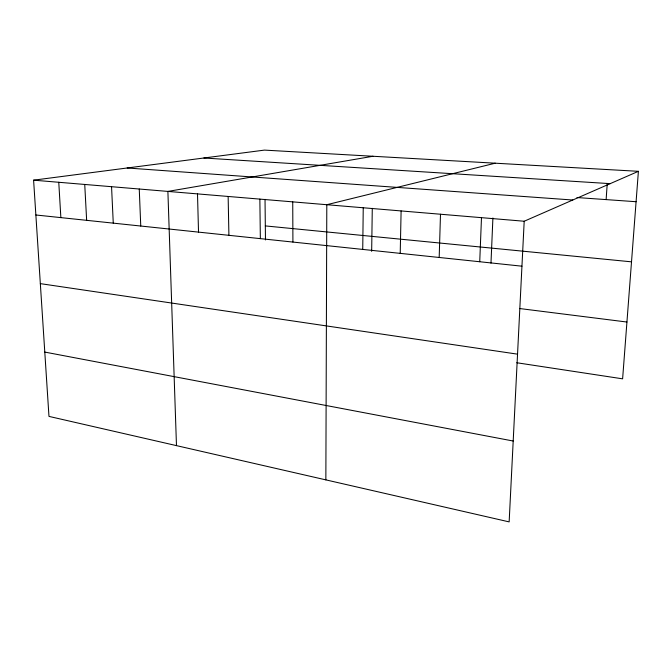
<?xml version="1.0" encoding="UTF-8"?>
<svg xmlns="http://www.w3.org/2000/svg" width="672" height="672" viewBox="0 0 672 672"><rect width="100%" height="100%" fill="white"/><g stroke="black" fill="none" stroke-linecap="round" stroke-linejoin="round"><path stroke-width="1.01" d="M325.853 479.867L326.802 204.716L495.239 163.195M362.737 249.413L363.241 207.766M371.666 251.353L372.28 208.328M400.218 253.361L401.108 210.932M439.186 257.468L440.496 214.234M479.732 261.736L481.488 217.661M490.98 263.147L492.904 217.98M638.4 171.318L524.194 221.239L509.149 521.892L48.972 416.396L33.6 180.172L264.482 150.108L638.4 171.318L622.616 378.832L516.768 362.746M606.127 199.601L607.202 184.086M373.019 156.265L167.891 191.411L176.476 445.628M203.876 158.004L610.193 183.649M576.971 197.543L636.09 201.718M127.176 167.983L572.746 200.012M33.6 180.172L524.194 221.239M265.322 225.91L631.512 261.836M35.868 214.981L521.942 266.188M519.473 308.515L626.934 322.031M40.328 283.634L517.541 354.161M44.78 352.078L513.198 441.025M58.766 182.272L60.858 217.619M84.739 184.447L86.646 220.332M111.552 186.69L113.266 223.138M139.255 189.017L140.759 226.036M197.501 193.889L198.526 232.117M228.144 196.451L228.908 235.318M259.862 199.105L260.35 238.627M265.028 199.357L265.474 239.946M292.732 201.86L292.916 242.063"/></g></svg>
